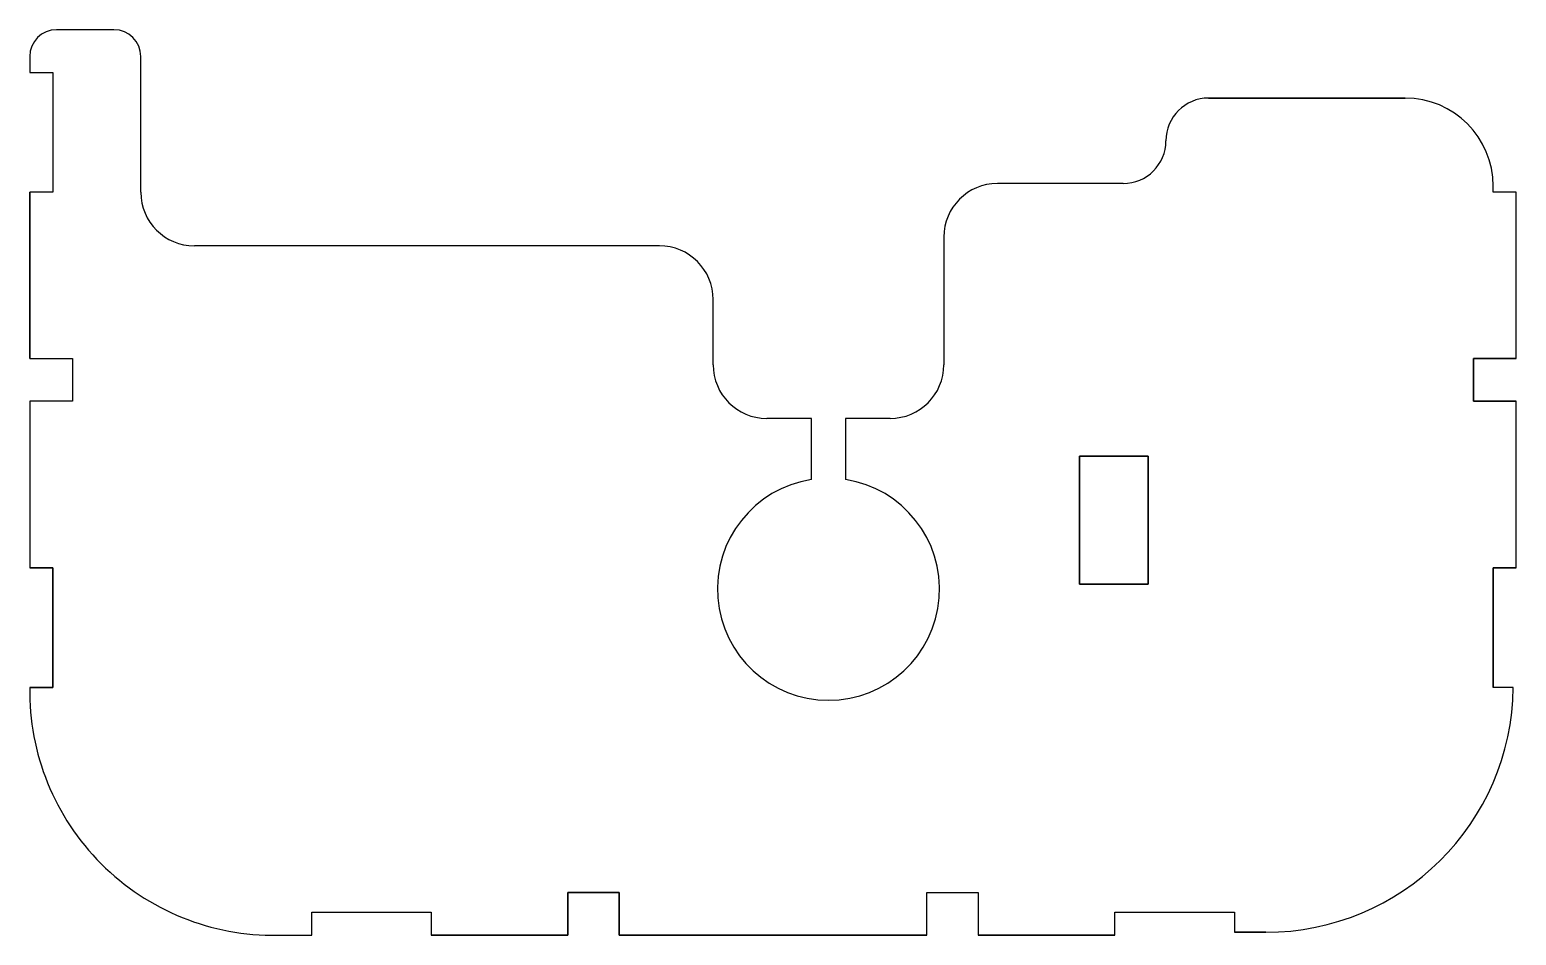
# Model space of a CAD drawing. Extents: x -46.7 to 40.3, y -20.3 to 32.8.
import ezdxf

# ---------------------------------------------------------------- set-up
doc = ezdxf.new("R2010")
doc.units = 0
doc.layers.add('Solid', color=7, linetype='CONTINUOUS')

msp = doc.modelspace()

# ---------------------------------------------------------------- linework, layer by layer
at = {"layer": 'Solid'}
for p, q in [((-45.1769, 32.75, 91.625), (-45.1769, 32.75, 93.125)), ((-41.8169, 32.75, 91.625), (-45.1769, 32.75, 91.625)), ((-45.1769, 32.75, 91.625), (-45.1769, 32.75, 93.125)), ((-41.8169, 32.75, 93.125), (-45.1769, 32.75, 93.125)), ((-41.8169, 32.75, 93.125), (-45.1769, 32.75, 93.125)), ((-41.8169, 32.75, 91.625), (-45.1769, 32.75, 91.625)), ((-41.8169, 32.75, 91.625), (-41.8169, 32.75, 93.125)), ((-41.8169, 32.75, 91.625), (-41.8169, 32.75, 93.125)), ((-46.7469, 31.18, 91.625), (-46.7469, 30.25, 91.625)), ((-46.7469, 31.18, 93.125), (-46.7469, 30.25, 93.125)), ((-46.7469, 31.18, 91.625), (-46.7469, 31.18, 93.125)), ((-46.7469, 31.18, 91.625), (-46.7469, 31.18, 93.125)), ((-46.7469, 31.18, 93.125), (-46.7469, 30.25, 93.125)), ((-46.7469, 31.18, 91.625), (-46.7469, 30.25, 91.625)), ((-40.2469, 31.18, 91.625), (-40.2469, 31.18, 93.125)), ((-40.2469, 23.24, 91.625), (-40.2469, 31.18, 91.625)), ((-40.2469, 31.18, 91.625), (-40.2469, 31.18, 93.125)), ((-40.2469, 23.24, 93.125), (-40.2469, 31.18, 93.125)), ((-40.2469, 23.24, 93.125), (-40.2469, 31.18, 93.125)), ((-40.2469, 23.24, 91.625), (-40.2469, 31.18, 91.625)), ((-46.7469, 30.25, 91.625), (-45.3969, 30.25, 91.625)), ((-46.7469, 30.25, 93.125), (-45.3969, 30.25, 93.125)), ((-46.7469, 30.25, 91.625), (-46.7469, 30.25, 93.125)), ((-46.7469, 30.25, 91.625), (-46.7469, 30.25, 93.125)), ((-46.7469, 30.25, 93.125), (-45.3969, 30.25, 93.125)), ((-46.7469, 30.25, 91.625), (-45.3969, 30.25, 91.625)), ((-45.3969, 30.25, 91.625), (-45.3969, 23.25, 91.625)), ((-45.3969, 30.25, 93.125), (-45.3969, 23.25, 93.125)), ((-45.3969, 30.25, 91.625), (-45.3969, 30.25, 93.125)), ((-45.3969, 30.25, 91.625), (-45.3969, 30.25, 93.125)), ((-45.3969, 30.25, 93.125), (-45.3969, 23.25, 93.125)), ((-45.3969, 30.25, 91.625), (-45.3969, 23.25, 91.625)), ((22.25, 28.75, 91.625), (22.25, 28.75, 93.125)), ((22.25, 28.75, 91.625), (33.7531, 28.75, 91.625)), ((22.25, 28.75, 91.625), (22.25, 28.75, 93.125)), ((33.7531, 28.75, 93.125), (22.25, 28.75, 93.125)), ((33.7531, 28.75, 93.125), (22.25, 28.75, 93.125)), ((22.25, 28.75, 91.625), (33.7531, 28.75, 91.625)), ((33.7531, 28.75, 91.625), (33.7531, 28.75, 93.125)), ((33.7531, 28.75, 91.625), (33.7531, 28.75, 93.125)), ((19.75, 26.25, 91.625), (19.75, 26.25, 93.125)), ((19.75, 26.25, 91.625), (19.75, 26.25, 93.125)), ((9.89, 23.75, 91.625), (9.89, 23.75, 93.125)), ((17.25, 23.75, 91.625), (9.89, 23.75, 91.625)), ((9.89, 23.75, 91.625), (9.89, 23.75, 93.125)), ((17.25, 23.75, 93.125), (9.89, 23.75, 93.125)), ((17.25, 23.75, 93.125), (9.89, 23.75, 93.125)), ((17.25, 23.75, 91.625), (9.89, 23.75, 91.625)), ((17.25, 23.75, 91.625), (17.25, 23.75, 93.125)), ((17.25, 23.75, 91.625), (17.25, 23.75, 93.125)), ((38.9031, 23.6, 91.625), (38.9031, 23.6, 93.125)), ((38.9031, 23.25, 91.625), (38.9031, 23.6, 91.625)), ((38.9031, 23.6, 91.625), (38.9031, 23.6, 93.125)), ((38.9031, 23.25, 93.125), (38.9031, 23.6, 93.125)), ((38.9031, 23.25, 93.125), (38.9031, 23.6, 93.125)), ((38.9031, 23.25, 91.625), (38.9031, 23.6, 91.625)), ((-46.7469, 13.5, 91.625), (-46.7469, 23.25, 91.625)), ((-46.7469, 23.25, 93.125), (-46.7469, 13.5, 93.125)), ((-46.7469, 23.25, 91.625), (-46.7469, 23.25, 93.125)), ((-45.3969, 23.25, 91.625), (-46.7469, 23.25, 91.625)), ((-46.7469, 23.25, 91.625), (-46.7469, 23.25, 93.125)), ((-45.3969, 23.25, 93.125), (-46.7469, 23.25, 93.125)), ((-45.3969, 23.25, 93.125), (-46.7469, 23.25, 93.125)), ((-46.7469, 23.25, 93.125), (-46.7469, 13.5, 93.125)), ((-46.7469, 13.5, 91.625), (-46.7469, 23.25, 91.625)), ((-45.3969, 23.25, 91.625), (-46.7469, 23.25, 91.625)), ((-45.3969, 23.25, 91.625), (-45.3969, 23.25, 93.125)), ((-45.3969, 23.25, 91.625), (-45.3969, 23.25, 93.125)), ((-40.2469, 23.24, 91.625), (-40.2469, 23.24, 93.125)), ((-40.2469, 23.24, 91.625), (-40.2469, 23.24, 93.125)), ((38.9031, 23.25, 91.625), (38.9031, 23.25, 93.125)), ((40.2531, 23.25, 91.625), (38.9031, 23.25, 91.625)), ((38.9031, 23.25, 91.625), (38.9031, 23.25, 93.125)), ((40.2531, 23.25, 93.125), (38.9031, 23.25, 93.125)), ((40.2531, 23.25, 93.125), (38.9031, 23.25, 93.125)), ((40.2531, 23.25, 91.625), (38.9031, 23.25, 91.625)), ((40.2531, 23.25, 91.625), (40.2531, 23.25, 93.125)), ((40.2531, 13.5, 91.625), (40.2531, 23.25, 91.625)), ((40.2531, 23.25, 91.625), (40.2531, 23.25, 93.125)), ((40.2531, 13.5, 93.125), (40.2531, 23.25, 93.125)), ((40.2531, 13.5, 93.125), (40.2531, 23.25, 93.125)), ((40.2531, 13.5, 91.625), (40.2531, 23.25, 91.625)), ((-37.1069, 20.1, 91.625), (-37.1069, 20.1, 93.125)), ((-9.89, 20.1, 91.625), (-37.1069, 20.1, 91.625)), ((-37.1069, 20.1, 91.625), (-37.1069, 20.1, 93.125)), ((-9.89, 20.1, 93.125), (-37.1069, 20.1, 93.125)), ((-9.89, 20.1, 93.125), (-37.1069, 20.1, 93.125)), ((-9.89, 20.1, 91.625), (-37.1069, 20.1, 91.625)), ((-9.89, 20.1, 91.625), (-9.89, 20.1, 93.125)), ((-9.89, 20.1, 91.625), (-9.89, 20.1, 93.125)), ((6.75, 20.61, 91.625), (6.75, 13.14, 91.625)), ((6.75, 20.61, 93.125), (6.75, 13.14, 93.125)), ((6.75, 20.61, 91.625), (6.75, 20.61, 93.125)), ((6.75, 20.61, 91.625), (6.75, 20.61, 93.125)), ((6.75, 20.61, 93.125), (6.75, 13.14, 93.125)), ((6.75, 20.61, 91.625), (6.75, 13.14, 91.625)), ((-6.75, 16.96, 91.625), (-6.75, 16.96, 93.125)), ((-6.75, 13.14, 91.625), (-6.75, 16.96, 91.625)), ((-6.75, 16.96, 91.625), (-6.75, 16.96, 93.125)), ((-6.75, 13.14, 93.125), (-6.75, 16.96, 93.125)), ((-6.75, 13.14, 93.125), (-6.75, 16.96, 93.125)), ((-6.75, 13.14, 91.625), (-6.75, 16.96, 91.625)), ((-46.7469, 13.5, 91.625), (-44.2469, 13.5, 91.625)), ((-46.7469, 13.5, 93.125), (-44.2469, 13.5, 93.125)), ((-46.7469, 13.5, 91.625), (-46.7469, 13.5, 93.125)), ((-46.7469, 13.5, 91.625), (-46.7469, 13.5, 93.125)), ((-46.7469, 13.5, 93.125), (-44.2469, 13.5, 93.125)), ((-46.7469, 13.5, 91.625), (-44.2469, 13.5, 91.625)), ((-44.2469, 13.5, 91.625), (-44.2469, 11, 91.625)), ((-44.2469, 13.5, 93.125), (-44.2469, 11, 93.125)), ((-44.2469, 13.5, 91.625), (-44.2469, 13.5, 93.125)), ((-44.2469, 13.5, 91.625), (-44.2469, 13.5, 93.125)), ((-44.2469, 13.5, 93.125), (-44.2469, 11, 93.125)), ((-44.2469, 13.5, 91.625), (-44.2469, 11, 91.625)), ((-6.75, 13.14, 91.625), (-6.75, 13.14, 93.125)), ((-6.75, 13.14, 91.625), (-6.75, 13.14, 93.125)), ((6.75, 13.14, 91.625), (6.75, 13.14, 93.125)), ((6.75, 13.14, 91.625), (6.75, 13.14, 93.125)), ((40.2531, 13.5, 91.625), (37.7531, 13.5, 91.625)), ((37.7531, 13.5, 93.125), (40.2531, 13.5, 93.125)), ((37.7531, 13.5, 91.625), (37.7531, 13.5, 93.125)), ((37.7531, 13.5, 91.625), (37.7531, 11, 91.625)), ((37.7531, 13.5, 91.625), (37.7531, 13.5, 93.125)), ((37.7531, 11, 93.125), (37.7531, 13.5, 93.125)), ((37.7531, 11, 93.125), (37.7531, 13.5, 93.125)), ((37.7531, 13.5, 93.125), (40.2531, 13.5, 93.125)), ((40.2531, 13.5, 91.625), (37.7531, 13.5, 91.625)), ((37.7531, 13.5, 91.625), (37.7531, 11, 91.625)), ((40.2531, 13.5, 91.625), (40.2531, 13.5, 93.125)), ((40.2531, 13.5, 91.625), (40.2531, 13.5, 93.125)), ((-46.7469, 11, 91.625), (-46.7469, 1.25, 91.625)), ((-46.7469, 11, 93.125), (-46.7469, 1.25, 93.125)), ((-46.7469, 11, 91.625), (-46.7469, 11, 93.125)), ((-44.2469, 11, 91.625), (-46.7469, 11, 91.625)), ((-46.7469, 11, 91.625), (-46.7469, 11, 93.125)), ((-44.2469, 11, 93.125), (-46.7469, 11, 93.125)), ((-44.2469, 11, 93.125), (-46.7469, 11, 93.125)), ((-46.7469, 11, 93.125), (-46.7469, 1.25, 93.125)), ((-46.7469, 11, 91.625), (-46.7469, 1.25, 91.625)), ((-44.2469, 11, 91.625), (-46.7469, 11, 91.625)), ((-44.2469, 11, 91.625), (-44.2469, 11, 93.125)), ((-44.2469, 11, 91.625), (-44.2469, 11, 93.125)), ((37.7531, 11, 91.625), (37.7531, 11, 93.125)), ((37.7531, 11, 91.625), (40.2531, 11, 91.625)), ((37.7531, 11, 91.625), (37.7531, 11, 93.125)), ((40.2531, 11, 93.125), (37.7531, 11, 93.125)), ((40.2531, 11, 93.125), (37.7531, 11, 93.125)), ((37.7531, 11, 91.625), (40.2531, 11, 91.625)), ((40.2531, 11, 91.625), (40.2531, 11, 93.125)), ((40.2531, 1.25, 91.625), (40.2531, 11, 91.625)), ((40.2531, 11, 91.625), (40.2531, 11, 93.125)), ((40.2531, 1.25, 93.125), (40.2531, 11, 93.125)), ((40.2531, 1.25, 93.125), (40.2531, 11, 93.125)), ((40.2531, 1.25, 91.625), (40.2531, 11, 91.625)), ((-3.61, 10, 91.625), (-3.61, 10, 93.125)), ((-1, 10, 91.625), (-3.61, 10, 91.625)), ((-3.61, 10, 91.625), (-3.61, 10, 93.125)), ((-1, 10, 93.125), (-3.61, 10, 93.125)), ((-1, 10, 93.125), (-3.61, 10, 93.125)), ((-1, 10, 91.625), (-3.61, 10, 91.625)), ((-1, 10, 91.625), (-1, 10, 93.125)), ((-1, 6.42262, 91.625), (-1, 10, 91.625)), ((-1, 10, 91.625), (-1, 10, 93.125)), ((-1, 6.42262, 93.125), (-1, 10, 93.125)), ((-1, 6.42262, 93.125), (-1, 10, 93.125)), ((-1, 6.42262, 91.625), (-1, 10, 91.625)), ((1, 10, 91.625), (1, 6.42262, 91.625)), ((1, 10, 93.125), (1, 6.42262, 93.125)), ((1, 10, 91.625), (1, 10, 93.125)), ((3.61, 10, 91.625), (1, 10, 91.625)), ((1, 10, 91.625), (1, 10, 93.125)), ((3.61, 10, 93.125), (1, 10, 93.125)), ((3.61, 10, 93.125), (1, 10, 93.125)), ((1, 10, 93.125), (1, 6.42262, 93.125)), ((1, 10, 91.625), (1, 6.42262, 91.625)), ((3.61, 10, 91.625), (1, 10, 91.625)), ((3.61, 10, 91.625), (3.61, 10, 93.125)), ((3.61, 10, 91.625), (3.61, 10, 93.125)), ((14.7, 7.8, 91.625), (14.7, 0.3, 91.625)), ((14.7, 7.8, 91.625), (14.7, 7.8, 93.125)), ((14.7, 0.3, 93.125), (14.7, 7.8, 93.125)), ((18.7, 7.8, 91.625), (14.7, 7.8, 91.625)), ((14.7, 7.8, 93.125), (18.7, 7.8, 93.125)), ((14.7, 7.8, 91.625), (14.7, 7.8, 93.125)), ((14.7, 7.8, 93.125), (18.7, 7.8, 93.125)), ((14.7, 0.3, 93.125), (14.7, 7.8, 93.125)), ((18.7, 7.8, 91.625), (14.7, 7.8, 91.625)), ((14.7, 7.8, 91.625), (14.7, 0.3, 91.625)), ((18.7, 0.3, 91.625), (18.7, 7.8, 91.625)), ((18.7, 7.8, 93.125), (18.7, 0.3, 93.125)), ((18.7, 7.8, 91.625), (18.7, 7.8, 93.125)), ((18.7, 7.8, 91.625), (18.7, 7.8, 93.125)), ((18.7, 7.8, 93.125), (18.7, 0.3, 93.125)), ((18.7, 0.3, 91.625), (18.7, 7.8, 91.625)), ((-1, 6.42262, 91.625), (-1, 6.42262, 93.125)), ((-1, 6.42262, 91.625), (-1, 6.42262, 93.125)), ((1, 6.42262, 91.625), (1, 6.42262, 93.125)), ((1, 6.42262, 91.625), (1, 6.42262, 93.125)), ((-45.3969, 1.25, 91.625), (-46.7469, 1.25, 91.625)), ((-46.7469, 1.25, 93.125), (-45.3969, 1.25, 93.125)), ((-46.7469, 1.25, 91.625), (-46.7469, 1.25, 93.125)), ((-46.7469, 1.25, 91.625), (-46.7469, 1.25, 93.125)), ((-46.7469, 1.25, 93.125), (-45.3969, 1.25, 93.125)), ((-45.3969, 1.25, 91.625), (-46.7469, 1.25, 91.625)), ((-45.3969, -5.75, 91.625), (-45.3969, 1.25, 91.625)), ((-45.3969, 1.25, 93.125), (-45.3969, -5.75, 93.125)), ((-45.3969, 1.25, 91.625), (-45.3969, 1.25, 93.125)), ((-45.3969, 1.25, 91.625), (-45.3969, 1.25, 93.125)), ((-45.3969, 1.25, 93.125), (-45.3969, -5.75, 93.125)), ((-45.3969, -5.75, 91.625), (-45.3969, 1.25, 91.625)), ((40.2531, 1.25, 91.625), (38.9031, 1.25, 91.625)), ((38.9031, 1.25, 93.125), (40.2531, 1.25, 93.125)), ((38.9031, 1.25, 91.625), (38.9031, 1.25, 93.125)), ((38.9031, 1.25, 91.625), (38.9031, -5.75, 91.625)), ((38.9031, 1.25, 91.625), (38.9031, 1.25, 93.125)), ((38.9031, -5.75, 93.125), (38.9031, 1.25, 93.125)), ((38.9031, -5.75, 93.125), (38.9031, 1.25, 93.125)), ((38.9031, 1.25, 93.125), (40.2531, 1.25, 93.125)), ((40.2531, 1.25, 91.625), (38.9031, 1.25, 91.625)), ((38.9031, 1.25, 91.625), (38.9031, -5.75, 91.625)), ((40.2531, 1.25, 91.625), (40.2531, 1.25, 93.125)), ((40.2531, 1.25, 91.625), (40.2531, 1.25, 93.125)), ((14.7, 0.3, 91.625), (14.7, 0.3, 93.125)), ((14.7, 0.3, 91.625), (18.7, 0.3, 91.625)), ((14.7, 0.3, 91.625), (14.7, 0.3, 93.125)), ((18.7, 0.3, 93.125), (14.7, 0.3, 93.125)), ((18.7, 0.3, 93.125), (14.7, 0.3, 93.125)), ((14.7, 0.3, 91.625), (18.7, 0.3, 91.625)), ((18.7, 0.3, 91.625), (18.7, 0.3, 93.125)), ((18.7, 0.3, 91.625), (18.7, 0.3, 93.125)), ((-46.7469, -5.75, 91.625), (-46.7469, -5.75, 93.125)), ((-46.7469, -5.75, 91.625), (-45.3969, -5.75, 91.625)), ((-46.7469, -5.75, 91.625), (-46.7469, -5.75, 93.125)), ((-45.3969, -5.75, 93.125), (-46.7469, -5.75, 93.125)), ((-45.3969, -5.75, 93.125), (-46.7469, -5.75, 93.125)), ((-46.7469, -5.75, 91.625), (-45.3969, -5.75, 91.625)), ((-45.3969, -5.75, 91.625), (-45.3969, -5.75, 93.125)), ((-45.3969, -5.75, 91.625), (-45.3969, -5.75, 93.125)), ((38.9031, -5.75, 91.625), (38.9031, -5.75, 93.125)), ((40.0793, -5.75, 91.625), (38.9031, -5.75, 91.625)), ((38.9031, -5.75, 91.625), (38.9031, -5.75, 93.125)), ((40.0793, -5.75, 93.125), (38.9031, -5.75, 93.125)), ((40.0793, -5.75, 93.125), (38.9031, -5.75, 93.125)), ((40.0793, -5.75, 91.625), (38.9031, -5.75, 91.625)), ((40.0793, -5.75, 91.625), (40.0793, -5.75, 93.125)), ((40.0793, -5.75, 91.625), (40.0793, -5.75, 93.125)), ((-12.2469, -17.75, 91.625), (-15.2469, -17.75, 91.625)), ((-15.2469, -17.75, 93.125), (-12.2469, -17.75, 93.125)), ((-15.2469, -17.75, 91.625), (-15.2469, -17.75, 93.125)), ((-15.2469, -17.75, 91.625), (-15.2469, -20.25, 91.625)), ((-15.2469, -17.75, 91.625), (-15.2469, -17.75, 93.125)), ((-15.2469, -20.25, 93.125), (-15.2469, -17.75, 93.125)), ((-15.2469, -20.25, 93.125), (-15.2469, -17.75, 93.125)), ((-15.2469, -17.75, 93.125), (-12.2469, -17.75, 93.125)), ((-12.2469, -17.75, 91.625), (-15.2469, -17.75, 91.625)), ((-15.2469, -17.75, 91.625), (-15.2469, -20.25, 91.625)), ((-12.2469, -20.25, 91.625), (-12.2469, -17.75, 91.625)), ((-12.2469, -17.75, 93.125), (-12.2469, -20.25, 93.125)), ((-12.2469, -17.75, 91.625), (-12.2469, -17.75, 93.125)), ((-12.2469, -17.75, 91.625), (-12.2469, -17.75, 93.125)), ((-12.2469, -17.75, 93.125), (-12.2469, -20.25, 93.125)), ((-12.2469, -20.25, 91.625), (-12.2469, -17.75, 91.625)), ((5.75311, -17.75, 91.625), (8.75311, -17.75, 91.625)), ((5.75311, -17.75, 93.125), (8.75311, -17.75, 93.125)), ((5.75311, -17.75, 91.625), (5.75311, -17.75, 93.125)), ((5.75311, -20.25, 91.625), (5.75311, -17.75, 91.625)), ((5.75311, -17.75, 91.625), (5.75311, -17.75, 93.125)), ((5.75311, -20.25, 93.125), (5.75311, -17.75, 93.125)), ((5.75311, -20.25, 93.125), (5.75311, -17.75, 93.125)), ((5.75311, -17.75, 93.125), (8.75311, -17.75, 93.125)), ((5.75311, -17.75, 91.625), (8.75311, -17.75, 91.625)), ((5.75311, -20.25, 91.625), (5.75311, -17.75, 91.625)), ((8.75311, -17.75, 91.625), (8.75311, -20.25, 91.625)), ((8.75311, -17.75, 93.125), (8.75311, -20.25, 93.125)), ((8.75311, -17.75, 91.625), (8.75311, -17.75, 93.125)), ((8.75311, -17.75, 91.625), (8.75311, -17.75, 93.125)), ((8.75311, -17.75, 93.125), (8.75311, -20.25, 93.125)), ((8.75311, -17.75, 91.625), (8.75311, -20.25, 91.625)), ((-30.2469, -18.9, 91.625), (-23.2469, -18.9, 91.625)), ((-30.2469, -18.9, 93.125), (-23.2469, -18.9, 93.125)), ((-30.2469, -18.9, 91.625), (-30.2469, -18.9, 93.125)), ((-30.2469, -20.25, 91.625), (-30.2469, -18.9, 91.625)), ((-30.2469, -18.9, 91.625), (-30.2469, -18.9, 93.125)), ((-30.2469, -20.25, 93.125), (-30.2469, -18.9, 93.125)), ((-30.2469, -20.25, 93.125), (-30.2469, -18.9, 93.125)), ((-30.2469, -18.9, 93.125), (-23.2469, -18.9, 93.125)), ((-30.2469, -18.9, 91.625), (-23.2469, -18.9, 91.625)), ((-30.2469, -20.25, 91.625), (-30.2469, -18.9, 91.625)), ((-23.2469, -18.9, 91.625), (-23.2469, -20.25, 91.625)), ((-23.2469, -18.9, 93.125), (-23.2469, -20.25, 93.125)), ((-23.2469, -18.9, 91.625), (-23.2469, -18.9, 93.125)), ((-23.2469, -18.9, 91.625), (-23.2469, -18.9, 93.125)), ((-23.2469, -18.9, 93.125), (-23.2469, -20.25, 93.125)), ((-23.2469, -18.9, 91.625), (-23.2469, -20.25, 91.625)), ((16.7531, -18.9, 91.625), (23.7531, -18.9, 91.625)), ((16.7531, -18.9, 93.125), (23.7531, -18.9, 93.125)), ((16.7531, -18.9, 91.625), (16.7531, -18.9, 93.125)), ((16.7531, -20.25, 91.625), (16.7531, -18.9, 91.625)), ((16.7531, -18.9, 91.625), (16.7531, -18.9, 93.125)), ((16.7531, -20.25, 93.125), (16.7531, -18.9, 93.125)), ((16.7531, -20.25, 93.125), (16.7531, -18.9, 93.125)), ((16.7531, -18.9, 93.125), (23.7531, -18.9, 93.125)), ((16.7531, -18.9, 91.625), (23.7531, -18.9, 91.625)), ((16.7531, -20.25, 91.625), (16.7531, -18.9, 91.625)), ((23.7531, -18.9, 91.625), (23.7531, -20.077, 91.625)), ((23.7531, -18.9, 93.125), (23.7531, -20.077, 93.125)), ((23.7531, -18.9, 91.625), (23.7531, -18.9, 93.125)), ((23.7531, -18.9, 91.625), (23.7531, -18.9, 93.125)), ((23.7531, -18.9, 93.125), (23.7531, -20.077, 93.125)), ((23.7531, -18.9, 91.625), (23.7531, -20.077, 91.625)), ((-32.2469, -20.25, 91.625), (-30.2469, -20.25, 91.625)), ((-32.2469, -20.25, 93.125), (-30.2469, -20.25, 93.125)), ((-32.2469, -20.25, 91.625), (-32.2469, -20.25, 93.125)), ((-32.2469, -20.25, 91.625), (-32.2469, -20.25, 93.125)), ((-32.2469, -20.25, 93.125), (-30.2469, -20.25, 93.125)), ((-32.2469, -20.25, 91.625), (-30.2469, -20.25, 91.625)), ((-30.2469, -20.25, 91.625), (-30.2469, -20.25, 93.125)), ((-30.2469, -20.25, 91.625), (-30.2469, -20.25, 93.125)), ((-15.2469, -20.25, 91.625), (-23.2469, -20.25, 91.625)), ((-23.2469, -20.25, 93.125), (-15.2469, -20.25, 93.125)), ((-23.2469, -20.25, 91.625), (-23.2469, -20.25, 93.125)), ((-23.2469, -20.25, 91.625), (-23.2469, -20.25, 93.125)), ((-23.2469, -20.25, 93.125), (-15.2469, -20.25, 93.125)), ((-15.2469, -20.25, 91.625), (-23.2469, -20.25, 91.625)), ((-15.2469, -20.25, 91.625), (-15.2469, -20.25, 93.125)), ((-15.2469, -20.25, 91.625), (-15.2469, -20.25, 93.125)), ((5.75311, -20.25, 91.625), (-12.2469, -20.25, 91.625)), ((-12.2469, -20.25, 93.125), (5.75311, -20.25, 93.125)), ((-12.2469, -20.25, 91.625), (-12.2469, -20.25, 93.125)), ((-12.2469, -20.25, 91.625), (-12.2469, -20.25, 93.125)), ((-12.2469, -20.25, 93.125), (5.75311, -20.25, 93.125)), ((5.75311, -20.25, 91.625), (-12.2469, -20.25, 91.625)), ((5.75311, -20.25, 91.625), (5.75311, -20.25, 93.125)), ((5.75311, -20.25, 91.625), (5.75311, -20.25, 93.125)), ((16.7531, -20.25, 91.625), (8.75311, -20.25, 91.625)), ((8.75311, -20.25, 93.125), (16.7531, -20.25, 93.125)), ((8.75311, -20.25, 91.625), (8.75311, -20.25, 93.125)), ((8.75311, -20.25, 91.625), (8.75311, -20.25, 93.125)), ((8.75311, -20.25, 93.125), (16.7531, -20.25, 93.125)), ((16.7531, -20.25, 91.625), (8.75311, -20.25, 91.625)), ((16.7531, -20.25, 91.625), (16.7531, -20.25, 93.125)), ((16.7531, -20.25, 91.625), (16.7531, -20.25, 93.125)), ((25.5975, -20.077, 91.625), (23.7531, -20.077, 91.625)), ((23.7531, -20.077, 93.125), (25.5975, -20.077, 93.125)), ((23.7531, -20.077, 91.625), (23.7531, -20.077, 93.125)), ((23.7531, -20.077, 91.625), (23.7531, -20.077, 93.125)), ((23.7531, -20.077, 93.125), (25.5975, -20.077, 93.125)), ((25.5975, -20.077, 91.625), (23.7531, -20.077, 91.625)), ((25.5975, -20.077, 91.625), (25.5975, -20.077, 93.125)), ((25.5975, -20.077, 91.625), (25.5975, -20.077, 93.125))]:
    msp.add_line(p, q, dxfattribs=at)
for centre, radius, start, end in [((-45.1769, 31.18, 91.625), 1.57, 90, 180), ((-45.1769, 31.18, 93.125), 1.57, 90, 180), ((-45.1769, 31.18, 93.125), 1.57, 90, 180), ((-45.1769, 31.18, 91.625), 1.57, 90, 180), ((-41.8169, 31.18, 91.625), 1.57, 0, 90), ((-41.8169, 31.18, 93.125), 1.57, 0, 90), ((-41.8169, 31.18, 93.125), 1.57, 0, 90), ((-41.8169, 31.18, 91.625), 1.57, 0, 90), ((22.25, 26.25, 91.625), 2.5, 90, 180), ((22.25, 26.25, 93.125), 2.5, 90, 180), ((22.25, 26.25, 93.125), 2.5, 90, 180), ((22.25, 26.25, 91.625), 2.5, 90, 180), ((33.7531, 23.6, 91.625), 5.15, 0, 90), ((33.7531, 23.6, 93.125), 5.15, 0, 90), ((33.7531, 23.6, 93.125), 5.15, 0, 90), ((33.7531, 23.6, 91.625), 5.15, 0, 90), ((17.25, 26.25, 93.125), 2.5, -90, 0), ((17.25, 26.25, 91.625), 2.5, -90, 0), ((17.25, 26.25, 93.125), 2.5, -90, 0), ((17.25, 26.25, 91.625), 2.5, -90, 0), ((9.89, 20.61, 91.625), 3.14, 90, 180), ((9.89, 20.61, 93.125), 3.14, 90, 180), ((9.89, 20.61, 93.125), 3.14, 90, 180), ((9.89, 20.61, 91.625), 3.14, 90, 180), ((-37.1069, 23.24, 93.125), 3.14, 180, -90), ((-37.1069, 23.24, 91.625), 3.14, 180, -90), ((-37.1069, 23.24, 93.125), 3.14, 180, -90), ((-37.1069, 23.24, 91.625), 3.14, 180, -90), ((-9.89, 16.96, 91.625), 3.14, 0, 90), ((-9.89, 16.96, 93.125), 3.14, 0, 90), ((-9.89, 16.96, 93.125), 3.14, 0, 90), ((-9.89, 16.96, 91.625), 3.14, 0, 90), ((-3.61, 13.14, 93.125), 3.14, 180, -90), ((-3.61, 13.14, 91.625), 3.14, 180, -90), ((-3.61, 13.14, 93.125), 3.14, 180, -90), ((-3.61, 13.14, 91.625), 3.14, 180, -90), ((3.61, 13.14, 93.125), 3.14, -90, 0), ((3.61, 13.14, 91.625), 3.14, -90, 0), ((3.61, 13.14, 93.125), 3.14, -90, 0), ((3.61, 13.14, 91.625), 3.14, -90, 0), ((0, 0, 93.125), 6.5, 98.8499, 81.1501), ((0, 0, 91.625), 6.5, 98.8499, 81.1501), ((0, 0, 93.125), 6.5, 98.8499, 81.1501), ((0, 0, 91.625), 6.5, 98.8499, 81.1501), ((-32.4672, -5.9703, 91.625), 14.2814, 179.116, -89.1161), ((-32.4672, -5.9703, 93.125), 14.2814, 179.116, -89.1161), ((-32.4672, -5.9703, 93.125), 14.2814, 179.116, -89.1161), ((-32.4672, -5.9703, 91.625), 14.2814, 179.116, -89.1161), ((25.5975, -5.59444, 91.625), 14.4826, -90, -0.615449), ((25.5975, -5.59444, 93.125), 14.4826, -90, -0.615449), ((25.5975, -5.59444, 93.125), 14.4826, -90, -0.615449), ((25.5975, -5.59444, 91.625), 14.4826, -90, -0.615449)]:
    msp.add_arc(centre, radius, start, end, dxfattribs=at)

doc.saveas('drawing.dxf')
